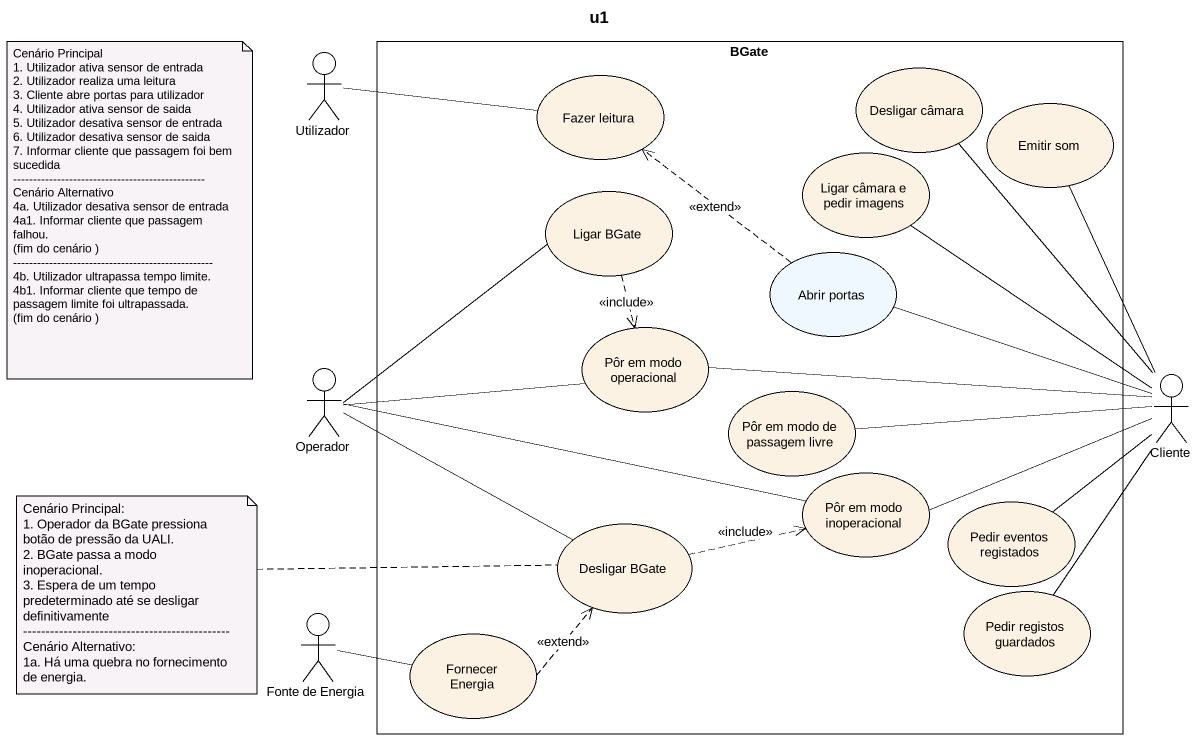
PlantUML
@startuml
title u1
actor Utilizador
rectangle BGate {
  usecase "Fazer leitura" as Fazer_leitura
  usecase "Desligar câmara" as Desligar_câmara
  usecase "Emitir som" as Emitir_som
  usecase "Ligar BGate" as Ligar_BGate
  usecase "Ligar câmara e pedir imagens" as Ligar_câmara_e_pedir_imagens
  usecase "Abrir portas" as Abrir_portas #F0F8FF
  usecase "Pôr em modo operacional" as Pôr_em_modo_operacional
  usecase "Pôr em modo de passagem livre" as Pôr_em_modo_de_passagem
  usecase "Pôr em modo inoperacional" as Pôr_em_modo_inoperacional
  usecase "Desligar BGate" as Desligar_BGate
  usecase "Pedir eventos registados" as Pedir_eventos_registados
  usecase "Fornecer Energia" as Fornecer_Energia
  usecase "Pedir registos guardados" as Pedir_registos_guardados
}
actor Operador
actor Cliente
actor "Fonte de Energia" as Fonte_de_Energia
Utilizador -right- Fazer_leitura
Desligar_câmara -- Cliente
Emitir_som -- Cliente
Ligar_BGate ..> Pôr_em_modo_operacional : <<include>>
Abrir_portas .up.> Fazer_leitura : <<extend>>
Pôr_em_modo_operacional -right- Cliente
Operador -up- Ligar_BGate
Operador -right- Pôr_em_modo_operacional
Operador -right- Pôr_em_modo_inoperacional
Operador -right- Desligar_BGate
Cliente -up- Ligar_câmara_e_pedir_imagens
Cliente -left- Abrir_portas
Cliente -left- Pôr_em_modo_de_passagem
Pôr_em_modo_inoperacional -right- Cliente
Desligar_BGate .right.> Pôr_em_modo_inoperacional : <<include>>
Pedir_eventos_registados -up- Cliente
Fonte_de_Energia -right- Fornecer_Energia
Fornecer_Energia .up.> Desligar_BGate : <<extend>>
Pedir_registos_guardados -up- Cliente
note as N1
  Cenário Principal
  1. Utilizador ativa sensor de entrada
  2. Utilizador realiza uma leitura
  3. Cliente abre portas para utilizador
  4. Utilizador ativa sensor de saida
  5. Utilizador desativa sensor de entrada
  6. Utilizador desativa sensor de saida
  7. Informar cliente que passagem foi bem sucedida
  ~--~--~--~--~--~--~--~--~--~--~--~--~--~--~--~--~--~--~--~--~--~--~--~--
  Cenário Alternativo
  4a. Utilizador desativa sensor de entrada
  4a1. Informar cliente que passagem falhou.
  (fim do cenário )
  ~--~--~--~--~--~--~--~--~--~--~--~--~--~--~--~--~--~--~--~--~--~--~--~--~--
  4b. Utilizador ultrapassa tempo limite.
  4b1. Informar cliente que tempo de passagem limite foi ultrapassada.
  (fim do cenário )
end note
note left of Desligar_BGate
  Cenário Principal:
  1. Operador da BGate pressiona botão de pressão da UALI.
  2. BGate passa a modo inoperacional.
  3. Espera de um tempo predeterminado até se desligar definitivamente
  ~--~--~--~--~--~--~--~--~--~--~--~--~--~--~--~--~--~--~--~--~--~--~--
  Cenário Alternativo:
  1a. Há uma quebra no fornecimento de energia.
end note
@enduml
